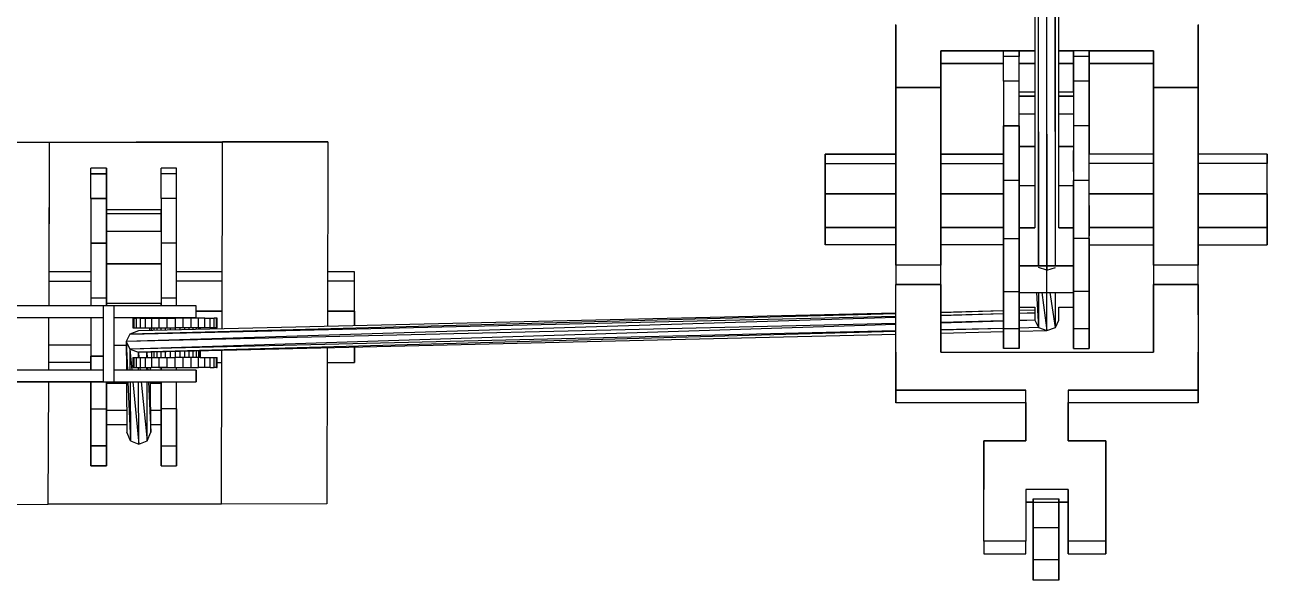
# Model space of a CAD drawing. Extents: x -32 to 51.8, y -51.6 to -5.5.
# Drawn here: x 18.333 to 19.496, y -27.937 to -27.417 of the extents above; entities that cross this region are included whole.
import ezdxf

# ---------------------------------------------------------------- set-up
doc = ezdxf.new("R2010")
doc.units = 0
doc.header["$MEASUREMENT"] = 0
doc.layers.get('0').update_dxf_attribs({"linetype": 'CONTINUOUS'})

msp = doc.modelspace()

# ---------------------------------------------------------------- linework, layer by layer
for p, q in [((19.2787, -22.609), (19.2787, -27.607)), ((19.279, -22.609), (19.282, -27.6427)), ((19.282, -27.6427), (19.282, -22.609)), ((19.2826, -22.609), (19.2899, -27.6468)), ((19.2899, -27.6468), (19.29, -22.609)), ((19.2979, -27.6427), (19.2906, -22.609)), ((19.2979, -27.6427), (19.2979, -22.609)), ((19.3011, -27.607), (19.2982, -22.609)), ((19.3012, -27.607), (19.3012, -22.609)), ((19.1486, -27.4416), (19.1486, -27.4169)), ((19.1486, -27.4533), (19.1486, -27.4175)), ((19.1486, -27.4175), (19.1486, -27.4416)), ((19.4314, -27.4169), (19.4314, -27.4416)), ((19.4314, -27.4416), (19.4314, -27.4174)), ((19.1486, -27.4757), (19.1486, -27.4416)), ((19.1486, -27.4416), (19.1486, -27.4937)), ((19.1905, -27.4416), (19.1905, -27.4757)), ((19.2494, -27.4416), (19.1905, -27.4416)), ((19.1905, -27.4757), (19.1905, -27.4416)), ((19.1905, -27.4416), (19.2494, -27.4416)), ((19.2494, -27.4466), (19.2494, -27.4415)), ((19.2494, -27.4415), (19.2638, -27.4415)), ((19.2638, -27.4415), (19.2494, -27.4415)), ((19.2638, -27.4466), (19.2494, -27.4466)), ((19.2494, -27.4697), (19.2494, -27.4466)), ((19.2638, -27.4415), (19.2638, -27.4466)), ((19.2638, -27.4466), (19.2638, -27.4415)), ((19.2703, -27.4416), (19.2638, -27.4416)), ((19.2638, -27.4416), (19.2703, -27.4416)), ((19.2638, -27.4697), (19.2638, -27.4466)), ((19.2787, -27.4416), (19.2703, -27.4416)), ((19.2703, -27.4416), (19.2787, -27.4416)), ((19.3098, -27.4416), (19.3012, -27.4416)), ((19.3012, -27.4416), (19.3098, -27.4416)), ((19.3149, -27.4416), (19.3098, -27.4416)), ((19.3098, -27.4416), (19.3149, -27.4416)), ((19.3149, -27.4601), (19.3149, -27.4415)), ((19.3149, -27.4415), (19.3149, -27.4466)), ((19.3294, -27.4415), (19.3149, -27.4415)), ((19.3149, -27.4466), (19.3149, -27.4415)), ((19.3149, -27.4466), (19.3149, -27.4697)), ((19.3294, -27.4466), (19.3149, -27.4466)), ((19.3149, -27.4697), (19.3149, -27.4466)), ((19.3294, -27.4415), (19.3294, -27.4466)), ((19.3294, -27.4466), (19.3294, -27.4415)), ((19.3294, -27.4415), (19.3294, -27.4601)), ((19.3896, -27.4416), (19.3294, -27.4416)), ((19.3294, -27.4416), (19.3896, -27.4416)), ((19.3294, -27.4466), (19.3294, -27.4697)), ((19.3294, -27.4697), (19.3294, -27.4466)), ((19.3896, -27.4757), (19.3896, -27.4416)), ((19.3896, -27.4533), (19.3896, -27.4416)), ((19.3896, -27.4416), (19.3896, -27.4937)), ((19.3896, -27.4416), (19.3896, -27.4533)), ((19.4314, -27.4416), (19.4314, -27.4757)), ((19.4314, -27.4757), (19.4314, -27.4416)), ((19.1486, -27.5055), (19.1486, -27.4533)), ((19.1905, -27.4533), (19.2494, -27.4533)), ((19.2494, -27.4533), (19.1905, -27.4533)), ((19.2638, -27.4533), (19.2703, -27.4533)), ((19.2703, -27.4533), (19.2638, -27.4533)), ((19.2703, -27.4533), (19.2787, -27.4533)), ((19.2787, -27.4533), (19.2703, -27.4533)), ((19.3012, -27.4533), (19.3098, -27.4533)), ((19.3098, -27.4533), (19.3012, -27.4533)), ((19.3098, -27.4533), (19.3149, -27.4533)), ((19.3149, -27.4533), (19.3098, -27.4533)), ((19.3149, -27.4802), (19.3149, -27.4601)), ((19.3294, -27.4533), (19.3896, -27.4533)), ((19.3896, -27.4533), (19.3294, -27.4533)), ((19.3294, -27.4601), (19.3294, -27.4948)), ((19.3896, -27.5055), (19.3896, -27.4533)), ((19.2638, -27.4697), (19.2494, -27.4697)), ((19.2494, -27.4697), (19.2494, -27.5117)), ((19.2638, -27.5117), (19.2638, -27.4697)), ((19.3149, -27.4697), (19.3149, -27.5117)), ((19.3294, -27.4697), (19.3149, -27.4697)), ((19.3294, -27.4697), (19.3294, -27.5117)), ((19.3294, -27.5117), (19.3294, -27.4697)), ((19.1905, -27.4757), (19.1486, -27.4757)), ((19.1486, -27.4757), (19.1486, -27.4757)), ((19.1486, -27.4937), (19.1486, -27.4757)), ((19.1486, -27.4757), (19.1486, -27.5201)), ((19.1486, -27.5201), (19.1486, -27.4757)), ((19.1486, -27.4757), (19.1905, -27.4757)), ((19.1905, -27.4757), (19.1905, -27.4757)), ((19.1905, -27.4757), (19.1905, -27.5201)), ((19.1905, -27.5201), (19.1905, -27.4757)), ((19.2787, -27.4802), (19.2638, -27.4802)), ((19.2787, -27.4839), (19.2638, -27.4839)), ((19.2638, -27.4839), (19.2787, -27.4839)), ((19.3149, -27.4802), (19.3012, -27.4802)), ((19.3149, -27.4839), (19.3012, -27.4839)), ((19.3012, -27.4839), (19.3149, -27.4839)), ((19.3149, -27.4802), (19.3149, -27.4839)), ((19.3149, -27.4839), (19.3149, -27.5006)), ((19.3896, -27.4937), (19.3896, -27.4757)), ((19.3896, -27.4757), (19.3896, -27.5201)), ((19.3896, -27.5201), (19.3896, -27.4757)), ((19.3896, -27.4757), (19.4314, -27.4757)), ((19.4314, -27.4757), (19.3896, -27.4757)), ((19.3896, -27.4757), (19.3896, -27.4757)), ((19.4314, -27.4757), (19.4314, -27.5201)), ((19.4314, -27.5201), (19.4314, -27.4757)), ((19.2494, -27.4948), (19.2494, -27.5383)), ((19.3294, -27.4948), (19.3294, -27.5383)), ((19.1486, -27.5055), (19.1486, -27.5201)), ((19.1486, -27.5223), (19.1486, -27.5055)), ((19.2787, -27.5006), (19.2638, -27.5006)), ((19.3149, -27.5006), (19.3012, -27.5006)), ((19.3149, -27.5006), (19.3149, -27.5309)), ((19.3896, -27.5223), (19.3896, -27.5055)), ((19.3896, -27.5055), (19.3896, -27.5201)), ((19.2494, -27.5117), (19.2494, -27.5629)), ((19.2638, -27.5117), (19.2494, -27.5117)), ((19.2494, -27.5629), (19.2494, -27.5117)), ((19.2494, -27.5117), (19.2638, -27.5117)), ((19.2638, -27.5629), (19.2638, -27.5117)), ((19.2638, -27.5117), (19.2638, -27.5629)), ((19.3149, -27.5117), (19.3149, -27.5629)), ((19.3294, -27.5117), (19.3149, -27.5117)), ((19.3149, -27.5187), (19.3149, -27.5187)), ((19.3294, -27.5383), (19.3294, -27.5117)), ((19.3294, -27.5629), (19.3294, -27.5117)), ((18.3565, -27.5271), (18.2578, -27.5273)), ((18.356, -27.6801), (18.3565, -27.5271)), ((18.3561, -27.6483), (18.3565, -27.5271)), ((18.3565, -27.5271), (18.5185, -27.5267)), ((18.5185, -27.5267), (18.3565, -27.5271)), ((18.3565, -27.5271), (18.5185, -27.5269)), ((18.5179, -27.7018), (18.5185, -27.5269)), ((18.5185, -27.5267), (18.6169, -27.5265)), ((18.6169, -27.5265), (18.5185, -27.5267)), ((18.5185, -27.5269), (18.6169, -27.5266)), ((18.6169, -27.5266), (18.6165, -27.6995)), ((19.1486, -27.5201), (19.1486, -27.6421)), ((19.1486, -27.6421), (19.1486, -27.5201)), ((19.1486, -27.5383), (19.1486, -27.5223)), ((19.1486, -27.5223), (19.1486, -27.5383)), ((19.1905, -27.5201), (19.1905, -27.6421)), ((19.1905, -27.6421), (19.1905, -27.5201)), ((19.1905, -27.5229), (19.1905, -27.5223)), ((19.2787, -27.5309), (19.2638, -27.5309)), ((19.2638, -27.5309), (19.2787, -27.5309)), ((19.3149, -27.5309), (19.3012, -27.5309)), ((19.3012, -27.5309), (19.3149, -27.5309)), ((19.3149, -27.5309), (19.3149, -27.5629)), ((19.3896, -27.5201), (19.3896, -27.6421)), ((19.3896, -27.6421), (19.3896, -27.5201)), ((19.3896, -27.5383), (19.3896, -27.5223)), ((19.4314, -27.5201), (19.4314, -27.6421)), ((19.4314, -27.6421), (19.4314, -27.5201)), ((19.4314, -27.5383), (19.4314, -27.5223)), ((19.0823, -27.5469), (19.0823, -27.5383)), ((19.0823, -27.5383), (19.0823, -27.5383)), ((19.0823, -27.5383), (19.1486, -27.5383)), ((19.1486, -27.5383), (19.0823, -27.5383)), ((19.0823, -27.5383), (19.0823, -27.5469)), ((19.1905, -27.5383), (19.2494, -27.5383)), ((19.2494, -27.5383), (19.1905, -27.5383)), ((19.3149, -27.5543), (19.3149, -27.5347)), ((19.3896, -27.5383), (19.3294, -27.5383)), ((19.3294, -27.5469), (19.3294, -27.5383)), ((19.496, -27.5383), (19.4314, -27.5383)), ((19.496, -27.5546), (19.496, -27.5383)), ((19.496, -27.5383), (19.496, -27.5469)), ((19.496, -27.5469), (19.496, -27.5383)), ((18.4097, -27.5514), (18.3952, -27.5514)), ((18.3952, -27.5566), (18.3952, -27.5514)), ((18.4097, -27.5566), (18.4097, -27.5514)), ((18.4097, -27.5514), (18.4097, -27.5566)), ((18.4752, -27.5514), (18.4608, -27.5514)), ((18.4608, -27.5566), (18.4608, -27.5514)), ((18.4752, -27.5566), (18.4752, -27.5514)), ((19.0823, -27.5469), (19.1486, -27.5469)), ((19.0823, -27.5753), (19.0823, -27.5469)), ((19.0823, -27.5469), (19.0823, -27.5753)), ((19.1905, -27.5469), (19.2494, -27.5469)), ((19.3294, -27.5442), (19.3294, -27.5442)), ((19.3896, -27.5469), (19.3294, -27.5469)), ((19.3294, -27.5753), (19.3294, -27.5469)), ((19.3294, -27.5984), (19.3294, -27.5469)), ((19.496, -27.5469), (19.4314, -27.5469)), ((19.496, -27.5753), (19.496, -27.5469)), ((18.4097, -27.5566), (18.3952, -27.5566)), ((18.3952, -27.5796), (18.3952, -27.5566)), ((18.3952, -27.5566), (18.4097, -27.5566)), ((18.4097, -27.5566), (18.4097, -27.5566)), ((18.4097, -27.5796), (18.4097, -27.5566)), ((18.4097, -27.5566), (18.4097, -27.5796)), ((18.4752, -27.5566), (18.4608, -27.5566)), ((18.4608, -27.5796), (18.4608, -27.5566)), ((18.4752, -27.5796), (18.4752, -27.5566)), ((19.2494, -27.5629), (19.2494, -27.6172)), ((19.2494, -27.6172), (19.2494, -27.5629)), ((19.2638, -27.5629), (19.2494, -27.5629)), ((19.2638, -27.6172), (19.2638, -27.5629)), ((19.2638, -27.5629), (19.2638, -27.6172)), ((19.3149, -27.5629), (19.3149, -27.6172)), ((19.3294, -27.5629), (19.3149, -27.5629)), ((19.3149, -27.6172), (19.3149, -27.5629)), ((19.3294, -27.6172), (19.3294, -27.5629)), ((19.0823, -27.6068), (19.0823, -27.5753)), ((19.0823, -27.5753), (19.0823, -27.5753)), ((19.0823, -27.5753), (19.1486, -27.5753)), ((19.1486, -27.5753), (19.0823, -27.5753)), ((19.0823, -27.5753), (19.0823, -27.6068)), ((19.1905, -27.5753), (19.2494, -27.5753)), ((19.2494, -27.5753), (19.1905, -27.5753)), ((19.2638, -27.5679), (19.2638, -27.607)), ((19.2787, -27.5679), (19.2638, -27.5679)), ((19.3149, -27.5679), (19.3012, -27.5679)), ((19.3149, -27.5679), (19.3149, -27.607)), ((19.3896, -27.5753), (19.3294, -27.5753)), ((19.3294, -27.6068), (19.3294, -27.5753)), ((19.3294, -27.5753), (19.3896, -27.5753)), ((19.496, -27.5753), (19.4314, -27.5753)), ((19.4314, -27.5753), (19.496, -27.5753)), ((19.496, -27.6068), (19.496, -27.5753)), ((19.496, -27.5753), (19.496, -27.6068)), ((18.3952, -27.5796), (18.3952, -27.6216)), ((18.4097, -27.5796), (18.3952, -27.5796)), ((18.3952, -27.5796), (18.4097, -27.5796)), ((18.4097, -27.6216), (18.4097, -27.5796)), ((18.4097, -27.5796), (18.4097, -27.6216)), ((18.4752, -27.5796), (18.4608, -27.5796)), ((18.4608, -27.5796), (18.4608, -27.6216)), ((18.4752, -27.6216), (18.4752, -27.5796)), ((19.3294, -27.5861), (19.3294, -27.6145)), ((18.4608, -27.5901), (18.4097, -27.5901)), ((18.4608, -27.5939), (18.4097, -27.5939)), ((18.4608, -27.5939), (18.4608, -27.5901)), ((18.4608, -27.6105), (18.4608, -27.5939)), ((18.4608, -27.6105), (18.4097, -27.6105)), ((19.1486, -27.6068), (19.0823, -27.6068)), ((19.0823, -27.6068), (19.0823, -27.6068)), ((19.0823, -27.623), (19.0823, -27.6068)), ((19.0823, -27.6068), (19.1486, -27.6068)), ((19.0823, -27.6068), (19.0823, -27.623)), ((19.2494, -27.6068), (19.1905, -27.6068)), ((19.1905, -27.6068), (19.2494, -27.6068)), ((19.2638, -27.607), (19.2638, -27.6427)), ((19.2638, -27.607), (19.2638, -27.607)), ((19.2638, -27.607), (19.2787, -27.607)), ((19.2787, -27.607), (19.2638, -27.607)), ((19.3011, -27.607), (19.3149, -27.607)), ((19.3149, -27.607), (19.3011, -27.607)), ((19.3294, -27.623), (19.3294, -27.6068)), ((19.3294, -27.6068), (19.3896, -27.6068)), ((19.3896, -27.6068), (19.3294, -27.6068)), ((19.4314, -27.6068), (19.496, -27.6068)), ((19.496, -27.6068), (19.4314, -27.6068)), ((19.496, -27.623), (19.496, -27.6068)), ((19.496, -27.6068), (19.496, -27.6068)), ((19.496, -27.6068), (19.496, -27.623)), ((18.3952, -27.6216), (18.3952, -27.6729)), ((18.4097, -27.6216), (18.3952, -27.6216)), ((18.3952, -27.6216), (18.4097, -27.6216)), ((18.4097, -27.6729), (18.4097, -27.6216)), ((18.4097, -27.6216), (18.4097, -27.6729)), ((18.4608, -27.6216), (18.4608, -27.6729)), ((18.4752, -27.6216), (18.4608, -27.6216)), ((18.4752, -27.6729), (18.4752, -27.6216)), ((19.1486, -27.623), (19.0823, -27.623)), ((19.1486, -27.6421), (19.1486, -27.623)), ((19.1486, -27.623), (19.1486, -27.6421)), ((19.2494, -27.623), (19.1905, -27.623)), ((19.2494, -27.6666), (19.2494, -27.6172)), ((19.2494, -27.6172), (19.2638, -27.6172)), ((19.2494, -27.6172), (19.2494, -27.6666)), ((19.2638, -27.6666), (19.2638, -27.6172)), ((19.2638, -27.6172), (19.2638, -27.6666)), ((19.3149, -27.6172), (19.3149, -27.6666)), ((19.3294, -27.6172), (19.3149, -27.6172)), ((19.3149, -27.6666), (19.3149, -27.6172)), ((19.3294, -27.6145), (19.3294, -27.6145)), ((19.3294, -27.6666), (19.3294, -27.6172)), ((19.3294, -27.6172), (19.3294, -27.6666)), ((19.3294, -27.623), (19.3896, -27.623)), ((19.3294, -27.623), (19.3294, -27.6497)), ((19.3896, -27.6421), (19.3896, -27.623)), ((19.4314, -27.623), (19.496, -27.623)), ((19.4314, -27.6886), (19.4314, -27.623)), ((19.496, -27.6145), (19.496, -27.623)), ((18.4097, -27.6408), (18.4608, -27.6408)), ((18.4608, -27.6408), (18.4097, -27.6408)), ((19.1486, -27.6421), (19.1486, -27.6421)), ((19.1486, -27.6421), (19.1486, -27.66)), ((19.1905, -27.6421), (19.1486, -27.6421)), ((19.1905, -27.66), (19.1905, -27.6421)), ((19.2638, -27.6427), (19.2638, -27.6677)), ((19.2638, -27.6427), (19.2638, -27.6427)), ((19.2638, -27.6427), (19.2899, -27.6427)), ((19.2899, -27.6427), (19.2638, -27.6427)), ((19.2787, -27.6427), (19.2787, -27.6427)), ((19.2789, -27.6427), (19.2789, -27.6427)), ((19.2812, -27.6427), (19.2812, -27.6427)), ((19.2899, -27.6468), (19.282, -27.6442)), ((19.2899, -27.6427), (19.3149, -27.6427)), ((19.3149, -27.6427), (19.2899, -27.6427)), ((19.2899, -27.6468), (19.2979, -27.6442)), ((19.2899, -27.7033), (19.2899, -27.6468)), ((19.2987, -27.6427), (19.2987, -27.6427)), ((19.3012, -27.6427), (19.3012, -27.6427)), ((19.3149, -27.6427), (19.3149, -27.6427)), ((19.3896, -27.6421), (19.3896, -27.66)), ((19.4314, -27.6421), (19.3896, -27.6421)), ((19.4314, -27.66), (19.4314, -27.6421)), ((18.356, -27.6569), (18.3952, -27.6569)), ((18.3952, -27.6483), (18.3561, -27.6483)), ((18.5181, -27.6483), (18.4752, -27.6483)), ((18.5181, -27.6569), (18.4752, -27.6569)), ((18.6419, -27.6483), (18.6166, -27.6483)), ((18.6419, -27.6569), (18.6166, -27.6569)), ((18.6419, -27.6569), (18.6419, -27.6483)), ((18.6419, -27.6852), (18.6419, -27.6569)), ((19.3294, -27.6497), (19.3294, -27.6917)), ((19.1486, -27.7234), (19.1486, -27.66)), ((19.1486, -27.66), (19.1905, -27.66)), ((19.1905, -27.6601), (19.1486, -27.6601)), ((19.1905, -27.66), (19.1905, -27.7234)), ((19.1905, -27.7235), (19.1905, -27.6601)), ((19.2494, -27.7013), (19.2494, -27.6666)), ((19.2494, -27.6666), (19.2638, -27.6666)), ((19.2494, -27.6666), (19.2494, -27.7013)), ((19.2638, -27.7013), (19.2638, -27.6666)), ((19.2638, -27.6666), (19.2638, -27.7013)), ((19.2638, -27.6812), (19.2638, -27.6677)), ((19.2638, -27.6677), (19.3149, -27.6677)), ((19.2638, -27.6677), (19.2638, -27.6812)), ((19.2802, -27.6677), (19.282, -27.7004)), ((19.282, -27.6677), (19.282, -27.7004)), ((19.2851, -27.6677), (19.2899, -27.7033)), ((19.2979, -27.7004), (19.293, -27.6677)), ((19.2979, -27.7004), (19.2979, -27.6677)), ((19.3149, -27.6666), (19.3149, -27.7013)), ((19.3294, -27.6666), (19.3149, -27.6666)), ((19.3149, -27.7013), (19.3149, -27.6666)), ((19.3149, -27.6677), (19.3149, -27.6812)), ((19.3294, -27.7013), (19.3294, -27.6666)), ((19.3294, -27.6666), (19.3294, -27.7013)), ((19.3896, -27.7234), (19.3896, -27.66)), ((19.3896, -27.66), (19.4314, -27.66)), ((19.3896, -27.6601), (19.3896, -27.7235)), ((19.4314, -27.6601), (19.3896, -27.6601)), ((19.4314, -27.66), (19.4314, -27.7234)), ((18.4067, -27.6801), (17.9943, -27.6801)), ((18.3952, -27.6729), (18.3952, -27.6801)), ((18.4097, -27.6729), (18.3952, -27.6729)), ((18.417, -27.6801), (18.4067, -27.6801)), ((18.417, -27.6801), (18.4067, -27.6801)), ((18.4067, -27.6801), (18.4067, -27.6909)), ((18.4097, -27.6801), (18.4097, -27.6729)), ((18.4097, -27.6729), (18.4097, -27.6801)), ((18.4097, -27.6801), (18.4097, -27.6778)), ((18.4608, -27.6778), (18.4097, -27.6778)), ((18.4936, -27.6801), (18.417, -27.6801)), ((18.417, -27.6909), (18.417, -27.6801)), ((18.4608, -27.6729), (18.4608, -27.6801)), ((18.4752, -27.6729), (18.4608, -27.6729)), ((18.4608, -27.6801), (18.4608, -27.6778)), ((18.4752, -27.6801), (18.4752, -27.6729)), ((18.4936, -27.6909), (18.4936, -27.6801)), ((18.4936, -27.6909), (18.4936, -27.6801)), ((19.1905, -27.7234), (19.1905, -27.6717)), ((19.1905, -27.6718), (19.1905, -27.7234)), ((19.2638, -27.6812), (19.2787, -27.6812)), ((19.2638, -27.6812), (19.2638, -27.6845)), ((19.2787, -27.6812), (19.2787, -27.6936)), ((19.3012, -27.6812), (19.3149, -27.6812)), ((19.3012, -27.6936), (19.3012, -27.6812)), ((19.3149, -27.6812), (19.3149, -27.6775)), ((19.3149, -27.6917), (19.3149, -27.6812)), ((19.3896, -27.6717), (19.3896, -27.7234)), ((19.3896, -27.7234), (19.3896, -27.6718)), ((18.0826, -27.6909), (18.4067, -27.6909)), ((18.3557, -27.7403), (18.3559, -27.6909)), ((18.3952, -27.6909), (18.3952, -27.7271)), ((18.4067, -27.6909), (18.4067, -27.7403)), ((18.417, -27.7403), (18.417, -27.6909)), ((18.417, -27.6909), (18.4936, -27.6909)), ((18.417, -27.6909), (18.4936, -27.6909)), ((18.417, -27.7403), (18.417, -27.6909)), ((19.1486, -27.6909), (18.4283, -27.7136)), ((19.1486, -27.6876), (18.4316, -27.7065)), ((18.4316, -27.7065), (19.1486, -27.6898)), ((18.4345, -27.6916), (18.4353, -27.6916)), ((18.4345, -27.6916), (18.4345, -27.7007)), ((18.4353, -27.6916), (18.4375, -27.6916)), ((18.4353, -27.6916), (18.4353, -27.7007)), ((18.4412, -27.6916), (18.4375, -27.6916)), ((18.4375, -27.6916), (18.4375, -27.7007)), ((19.1486, -27.6871), (18.4396, -27.7036)), ((18.4412, -27.6916), (18.4461, -27.6916)), ((18.4412, -27.6916), (18.4412, -27.7007)), ((18.4461, -27.6916), (18.452, -27.6916)), ((18.4461, -27.6916), (18.4461, -27.7007)), ((18.452, -27.6916), (18.4589, -27.6916)), ((18.452, -27.6916), (18.452, -27.7007)), ((18.4589, -27.6916), (18.4662, -27.6916)), ((18.4589, -27.6916), (18.4589, -27.7007)), ((18.4608, -27.6916), (18.4608, -27.6909)), ((18.4608, -27.6909), (18.4608, -27.6916)), ((18.4662, -27.6916), (18.4739, -27.6916)), ((18.4662, -27.6916), (18.4662, -27.7007)), ((18.4816, -27.6916), (18.4739, -27.6916)), ((18.4739, -27.6916), (18.4739, -27.7007)), ((18.4752, -27.6916), (18.4752, -27.6909)), ((18.489, -27.6916), (18.4816, -27.6916)), ((18.4816, -27.7007), (18.4816, -27.6916)), ((18.4958, -27.6916), (18.489, -27.6916)), ((18.489, -27.7007), (18.489, -27.6916)), ((18.518, -27.6852), (18.4936, -27.6852)), ((18.4936, -27.6852), (18.518, -27.6852)), ((18.5018, -27.6916), (18.4958, -27.6916)), ((18.4958, -27.7007), (18.4958, -27.6916)), ((18.5018, -27.6916), (18.5067, -27.6916)), ((18.5018, -27.7007), (18.5018, -27.6916)), ((18.5067, -27.6916), (18.5104, -27.6916)), ((18.5067, -27.7007), (18.5067, -27.6916)), ((18.5126, -27.6916), (18.5104, -27.6916)), ((18.5104, -27.7007), (18.5104, -27.6916)), ((18.5134, -27.6916), (18.5126, -27.6916)), ((18.5126, -27.7007), (18.5126, -27.6916)), ((18.5134, -27.7007), (18.5134, -27.6916)), ((18.6419, -27.6852), (18.6165, -27.6852)), ((18.6165, -27.6852), (18.6419, -27.6852)), ((18.6419, -27.6989), (18.6419, -27.6852)), ((18.6419, -27.6852), (18.6419, -27.6989)), ((19.2494, -27.6848), (19.1905, -27.6862)), ((19.2494, -27.6849), (19.1905, -27.6865)), ((19.1905, -27.6888), (19.2494, -27.6874)), ((19.2494, -27.6877), (19.1905, -27.6896)), ((19.2494, -27.6942), (19.1905, -27.6956)), ((19.2787, -27.6841), (19.2638, -27.6845)), ((19.2787, -27.6841), (19.2638, -27.6845)), ((19.2787, -27.6868), (19.2638, -27.6873)), ((19.2638, -27.6871), (19.2787, -27.6868)), ((19.2787, -27.6936), (19.2638, -27.694)), ((19.2787, -27.6936), (19.2638, -27.6939)), ((19.2787, -27.6936), (19.282, -27.7004)), ((19.2979, -27.7004), (19.3012, -27.6936)), ((19.3149, -27.7147), (19.3149, -27.6917)), ((19.3294, -27.6917), (19.3294, -27.7147)), ((19.1486, -27.6966), (18.4283, -27.7136)), ((19.1486, -27.6977), (18.4316, -27.7207)), ((19.1486, -27.7036), (18.4316, -27.7207)), ((18.4396, -27.7036), (18.4316, -27.7065)), ((18.4345, -27.7007), (18.4353, -27.7007)), ((18.4353, -27.7007), (18.4375, -27.7007)), ((18.4375, -27.7007), (18.4412, -27.7007)), ((19.1486, -27.7041), (18.4396, -27.7236)), ((18.4412, -27.7007), (18.4461, -27.7007)), ((18.4461, -27.7007), (18.45, -27.7007)), ((18.45, -27.7007), (18.4504, -27.7007)), ((18.45, -27.7007), (18.45, -27.7034)), ((18.4504, -27.7007), (18.4518, -27.7007)), ((18.4504, -27.7007), (18.4504, -27.7033)), ((18.4518, -27.7007), (18.454, -27.7007)), ((18.4518, -27.7007), (18.4518, -27.7033)), ((18.454, -27.7007), (18.457, -27.7007)), ((18.454, -27.7007), (18.454, -27.7033)), ((18.457, -27.7007), (18.4606, -27.7007)), ((18.457, -27.7007), (18.457, -27.7032)), ((18.4606, -27.7007), (18.4648, -27.7007)), ((18.4606, -27.7007), (18.4606, -27.7031)), ((18.4648, -27.7007), (18.4693, -27.7007)), ((18.4648, -27.7007), (18.4648, -27.703)), ((18.4693, -27.7007), (18.4739, -27.7007)), ((18.4693, -27.7007), (18.4693, -27.7029)), ((18.4786, -27.7007), (18.4739, -27.7007)), ((18.4739, -27.7007), (18.4739, -27.7028)), ((18.4831, -27.7007), (18.4786, -27.7007)), ((18.4786, -27.7027), (18.4786, -27.7007)), ((18.4873, -27.7007), (18.4831, -27.7007)), ((18.4831, -27.7026), (18.4831, -27.7007)), ((18.4909, -27.7007), (18.4873, -27.7007)), ((18.4873, -27.7025), (18.4873, -27.7007)), ((18.4939, -27.7007), (18.4909, -27.7007)), ((18.4909, -27.7024), (18.4909, -27.7007)), ((18.4961, -27.7007), (18.4939, -27.7007)), ((18.4939, -27.7023), (18.4939, -27.7007)), ((18.4975, -27.7007), (18.4961, -27.7007)), ((18.4961, -27.7023), (18.4961, -27.7007)), ((18.4979, -27.7007), (18.4975, -27.7007)), ((18.4975, -27.7023), (18.4975, -27.7007)), ((18.5018, -27.7007), (18.4979, -27.7007)), ((18.4979, -27.7022), (18.4979, -27.7007)), ((18.5067, -27.7007), (18.5018, -27.7007)), ((18.5104, -27.7007), (18.5067, -27.7007)), ((18.5126, -27.7007), (18.5104, -27.7007)), ((18.5134, -27.7007), (18.5126, -27.7007)), ((19.2494, -27.6945), (19.1905, -27.6964)), ((19.2494, -27.7012), (19.1905, -27.7026)), ((19.2494, -27.7013), (19.1905, -27.7029)), ((19.1905, -27.7056), (19.2494, -27.7042)), ((19.2494, -27.7199), (19.2494, -27.7013)), ((19.2494, -27.7013), (19.2638, -27.7013)), ((19.2494, -27.7013), (19.2494, -27.7199)), ((19.282, -27.7004), (19.2638, -27.7009)), ((19.282, -27.7004), (19.2638, -27.7009)), ((19.2638, -27.7013), (19.2638, -27.7199)), ((19.2638, -27.7199), (19.2638, -27.7013)), ((19.2638, -27.7039), (19.2899, -27.7033)), ((19.2638, -27.7039), (19.2638, -27.7147)), ((19.282, -27.7004), (19.2899, -27.7033)), ((19.2899, -27.7033), (19.2979, -27.7004)), ((19.3149, -27.7013), (19.3149, -27.7199)), ((19.3149, -27.7199), (19.3149, -27.7013)), ((19.3149, -27.7013), (19.3294, -27.7013)), ((19.3294, -27.7199), (19.3294, -27.7013)), ((19.3294, -27.7013), (19.3294, -27.7199)), ((18.3952, -27.7168), (18.3558, -27.7168)), ((18.417, -27.717), (18.4283, -27.717)), ((18.4316, -27.7065), (18.4283, -27.7136)), ((18.4283, -27.7136), (18.4316, -27.7207)), ((18.4283, -27.7136), (18.4294, -27.7403)), ((18.4283, -27.7136), (18.4285, -27.7403)), ((18.4396, -27.7236), (19.1486, -27.7066)), ((19.2494, -27.7147), (19.2494, -27.7199)), ((19.2638, -27.7199), (19.2638, -27.7147)), ((19.2638, -27.7147), (19.2638, -27.7199)), ((19.3149, -27.7199), (19.3149, -27.7147)), ((19.3294, -27.7147), (19.3294, -27.7199)), ((19.3294, -27.7199), (19.3294, -27.7147)), ((18.3952, -27.7403), (18.3952, -27.7271)), ((18.3952, -27.7271), (18.4067, -27.7271)), ((18.3952, -27.7271), (18.3952, -27.7403)), ((18.4067, -27.7271), (18.3952, -27.7271)), ((18.4316, -27.7207), (18.4396, -27.7236)), ((18.4316, -27.7207), (18.4335, -27.7403)), ((18.4316, -27.7207), (18.4317, -27.7403)), ((18.4345, -27.7286), (18.4353, -27.7286)), ((18.4345, -27.7286), (18.4345, -27.7377)), ((18.4353, -27.7286), (18.4375, -27.7286)), ((18.4353, -27.7286), (18.4353, -27.7377)), ((18.4375, -27.7286), (18.4412, -27.7286)), ((18.4375, -27.7286), (18.4375, -27.7377)), ((18.4396, -27.7236), (18.4401, -27.7286)), ((18.4396, -27.7286), (18.4396, -27.7236)), ((18.4412, -27.7286), (18.4461, -27.7286)), ((18.4412, -27.7286), (18.4412, -27.7377)), ((18.4461, -27.7286), (18.45, -27.7286)), ((18.4461, -27.7286), (18.4461, -27.7377)), ((18.4475, -27.7286), (18.4475, -27.7234)), ((18.4476, -27.7234), (18.4479, -27.7286)), ((18.45, -27.7286), (18.4504, -27.7286)), ((18.4504, -27.7286), (18.4518, -27.7286)), ((18.4518, -27.7233), (18.4518, -27.7286)), ((18.4518, -27.7286), (18.454, -27.7286)), ((18.452, -27.7286), (18.452, -27.7377)), ((18.454, -27.7233), (18.454, -27.7286)), ((18.454, -27.7286), (18.457, -27.7286)), ((18.457, -27.7232), (18.457, -27.7286)), ((18.457, -27.7286), (18.4606, -27.7286)), ((18.4589, -27.7286), (18.4589, -27.7377)), ((18.4606, -27.7231), (18.4606, -27.7286)), ((18.4606, -27.7286), (18.4648, -27.7286)), ((18.4648, -27.723), (18.4648, -27.7286)), ((18.4648, -27.7286), (18.4693, -27.7286)), ((18.4662, -27.7286), (18.4662, -27.7377)), ((18.4693, -27.7229), (18.4693, -27.7286)), ((18.4693, -27.7286), (18.4739, -27.7286)), ((18.4739, -27.7228), (18.4739, -27.7286)), ((18.4786, -27.7286), (18.4739, -27.7286)), ((18.4739, -27.7377), (18.4739, -27.7286)), ((18.4786, -27.7286), (18.4786, -27.7227)), ((18.4831, -27.7286), (18.4786, -27.7286)), ((18.4816, -27.7377), (18.4816, -27.7286)), ((18.4831, -27.7286), (18.4831, -27.7226)), ((18.4873, -27.7286), (18.4831, -27.7286)), ((18.4873, -27.7286), (18.4873, -27.7225)), ((18.4909, -27.7286), (18.4873, -27.7286)), ((18.489, -27.7377), (18.489, -27.7286)), ((18.4909, -27.7286), (18.4909, -27.7224)), ((18.4939, -27.7286), (18.4909, -27.7286)), ((18.4939, -27.7286), (18.4939, -27.7223)), ((18.4961, -27.7286), (18.4939, -27.7286)), ((18.4958, -27.7377), (18.4958, -27.7286)), ((18.4961, -27.7286), (18.4961, -27.7223)), ((18.4975, -27.7286), (18.4961, -27.7286)), ((18.4975, -27.7286), (18.4975, -27.7222)), ((18.4975, -27.7286), (18.4979, -27.7286)), ((18.4979, -27.7286), (18.4979, -27.7222)), ((18.4979, -27.7286), (18.5018, -27.7286)), ((18.5018, -27.7286), (18.5067, -27.7286)), ((18.5018, -27.7377), (18.5018, -27.7286)), ((18.5067, -27.7286), (18.5104, -27.7286)), ((18.5067, -27.7377), (18.5067, -27.7286)), ((18.5104, -27.7286), (18.5126, -27.7286)), ((18.5104, -27.7377), (18.5104, -27.7286)), ((18.5126, -27.7286), (18.5134, -27.7286)), ((18.5126, -27.7377), (18.5126, -27.7286)), ((18.5134, -27.7377), (18.5134, -27.7286)), ((18.5173, -27.8656), (18.5178, -27.7218)), ((18.6164, -27.7194), (18.6161, -27.8653)), ((18.6419, -27.733), (18.6419, -27.7188)), ((18.6419, -27.7188), (18.6419, -27.733)), ((18.6419, -27.7244), (18.6419, -27.733)), ((19.1486, -27.7589), (19.1486, -27.7234)), ((19.1486, -27.7235), (19.1486, -27.759)), ((19.1905, -27.7234), (19.2703, -27.7234)), ((19.2638, -27.7199), (19.2494, -27.7199)), ((19.2703, -27.7234), (19.3098, -27.7234)), ((19.3098, -27.7234), (19.3896, -27.7234)), ((19.3149, -27.7199), (19.3294, -27.7199)), ((19.4314, -27.7234), (19.4314, -27.7589)), ((19.4314, -27.759), (19.4314, -27.7235)), ((18.4067, -27.7403), (18.0826, -27.7403)), ((18.3557, -27.7403), (18.3558, -27.733)), ((18.3952, -27.733), (18.3558, -27.733)), ((18.4067, -27.7403), (18.4067, -27.7511)), ((18.4936, -27.7403), (18.417, -27.7403)), ((18.417, -27.7511), (18.417, -27.7403)), ((18.4345, -27.7377), (18.4353, -27.7377)), ((18.4353, -27.7377), (18.4375, -27.7377)), ((18.4375, -27.7377), (18.4412, -27.7377)), ((18.4396, -27.7403), (18.4396, -27.7377)), ((18.441, -27.7377), (18.4412, -27.7403)), ((18.4412, -27.7377), (18.4461, -27.7377)), ((18.4461, -27.7377), (18.452, -27.7377)), ((18.4476, -27.7403), (18.4476, -27.7377)), ((18.4483, -27.7377), (18.4485, -27.7403)), ((18.4509, -27.7403), (18.4509, -27.7377)), ((18.4589, -27.7377), (18.452, -27.7377)), ((18.4662, -27.7377), (18.4589, -27.7377)), ((18.4589, -27.7377), (18.489, -27.7377)), ((18.4608, -27.7377), (18.4608, -27.7403)), ((18.4608, -27.7377), (18.4608, -27.7403)), ((18.4608, -27.7403), (18.4608, -27.7377)), ((18.4662, -27.7377), (18.489, -27.7377)), ((18.4752, -27.7403), (18.4752, -27.7377)), ((18.489, -27.7377), (18.4958, -27.7377)), ((18.489, -27.7377), (18.4958, -27.7377)), ((18.4936, -27.7511), (18.4936, -27.7403)), ((18.4936, -27.7403), (18.4936, -27.7511)), ((18.5018, -27.7377), (18.4958, -27.7377)), ((18.5067, -27.7377), (18.5018, -27.7377)), ((18.5067, -27.7377), (18.5104, -27.7377)), ((18.5126, -27.7377), (18.5104, -27.7377)), ((18.5126, -27.7377), (18.5134, -27.7377)), ((18.5134, -27.733), (18.5178, -27.733)), ((18.6164, -27.733), (18.6419, -27.733)), ((19.1486, -27.7352), (19.1486, -27.7707)), ((18.4067, -27.7511), (18.0826, -27.7511)), ((18.0826, -27.7511), (18.4067, -27.7511)), ((18.4067, -27.7511), (18.0826, -27.7511)), ((18.3553, -27.8658), (18.3557, -27.7511)), ((18.3553, -27.8658), (18.3557, -27.7511)), ((18.3952, -27.7765), (18.3952, -27.7511)), ((18.3952, -27.7511), (18.3952, -27.7765)), ((18.4067, -27.7511), (18.417, -27.7511)), ((18.4067, -27.7511), (18.417, -27.7511)), ((18.4097, -27.7765), (18.4097, -27.7511)), ((18.4097, -27.7511), (18.4097, -27.7765)), ((18.417, -27.7511), (18.4936, -27.7511)), ((18.4285, -27.7511), (18.4288, -27.7984)), ((18.4298, -27.7511), (18.4321, -27.8064)), ((18.4318, -27.7511), (18.4321, -27.8064)), ((18.4345, -27.7511), (18.44, -27.8096)), ((18.44, -27.8096), (18.4397, -27.7511)), ((18.4423, -27.7511), (18.448, -27.8064)), ((18.448, -27.8064), (18.4477, -27.7511)), ((18.449, -27.7511), (18.4513, -27.7984)), ((18.4513, -27.7984), (18.451, -27.7511)), ((18.4608, -27.7511), (18.4608, -27.7526)), ((18.4608, -27.7511), (18.4608, -27.7765)), ((18.4608, -27.7765), (18.4608, -27.7511)), ((18.4752, -27.7765), (18.4752, -27.7511)), ((18.4097, -27.7526), (18.4285, -27.7526)), ((18.451, -27.7526), (18.4608, -27.7526)), ((18.4608, -27.7526), (18.4608, -27.7765)), ((18.4608, -27.7708), (18.4608, -27.7616)), ((19.1486, -27.759), (19.1486, -27.7589)), ((19.1905, -27.7589), (19.1486, -27.7589)), ((19.1486, -27.759), (19.1486, -27.7708)), ((19.1486, -27.7708), (19.1486, -27.759)), ((19.1486, -27.759), (19.1905, -27.759)), ((19.2703, -27.7589), (19.1905, -27.7589)), ((19.1905, -27.759), (19.2703, -27.759)), ((19.2703, -27.8066), (19.2703, -27.7589)), ((19.3896, -27.7589), (19.3098, -27.7589)), ((19.3098, -27.7589), (19.3098, -27.8066)), ((19.3098, -27.759), (19.3896, -27.759)), ((19.4314, -27.7589), (19.3896, -27.7589)), ((19.3896, -27.759), (19.4314, -27.759)), ((19.4314, -27.759), (19.4314, -27.7589)), ((19.4314, -27.7589), (19.4314, -27.759)), ((19.4314, -27.7707), (19.4314, -27.759)), ((19.4314, -27.759), (19.4314, -27.7707)), ((19.1486, -27.7707), (19.1905, -27.7707)), ((19.1905, -27.7708), (19.1486, -27.7708)), ((19.1905, -27.7707), (19.2703, -27.7707)), ((19.2703, -27.7708), (19.1905, -27.7708)), ((19.2703, -27.7707), (19.2703, -27.8066)), ((19.3098, -27.8066), (19.3098, -27.7707)), ((19.3098, -27.7707), (19.3896, -27.7707)), ((19.3896, -27.7708), (19.3098, -27.7708)), ((19.3896, -27.7707), (19.4314, -27.7707)), ((19.4314, -27.7708), (19.3896, -27.7708)), ((19.4314, -27.7707), (19.4314, -27.7708)), ((18.3952, -27.8112), (18.3952, -27.7765)), ((18.3952, -27.7765), (18.4097, -27.7765)), ((18.3952, -27.7765), (18.3952, -27.8112)), ((18.4097, -27.8112), (18.4097, -27.7765)), ((18.4097, -27.7765), (18.4097, -27.8112)), ((18.4097, -27.7911), (18.4097, -27.7777)), ((18.4097, -27.7777), (18.4287, -27.7777)), ((18.4512, -27.7777), (18.4608, -27.7777)), ((18.4608, -27.7765), (18.4608, -27.8112)), ((18.4752, -27.7765), (18.4608, -27.7765)), ((18.4608, -27.8112), (18.4608, -27.7765)), ((18.4608, -27.7777), (18.4608, -27.7911)), ((18.4752, -27.8112), (18.4752, -27.7765)), ((18.4752, -27.7765), (18.4752, -27.8016)), ((18.4752, -27.7765), (18.4752, -27.8112)), ((18.4097, -27.7911), (18.4287, -27.7911)), ((18.4097, -27.7911), (18.4097, -27.8016)), ((18.4321, -27.8064), (18.4288, -27.7984)), ((18.448, -27.8064), (18.4513, -27.7984)), ((18.4512, -27.7911), (18.4608, -27.7911)), ((18.4608, -27.7911), (18.4608, -27.7874)), ((18.4097, -27.8016), (18.4097, -27.8247)), ((18.4321, -27.8064), (18.44, -27.8096)), ((18.44, -27.8096), (18.448, -27.8064)), ((18.4752, -27.8016), (18.4752, -27.8247)), ((19.231, -27.8521), (19.231, -27.8066)), ((19.231, -27.8066), (19.2703, -27.8066)), ((19.231, -27.8184), (19.231, -27.8066)), ((19.231, -27.8066), (19.231, -27.8521)), ((19.2703, -27.8066), (19.231, -27.8066)), ((19.231, -27.8066), (19.231, -27.8066)), ((19.2703, -27.8066), (19.2703, -27.8066)), ((19.3098, -27.8066), (19.3451, -27.8066)), ((19.3451, -27.8066), (19.3098, -27.8066)), ((19.3098, -27.8066), (19.3098, -27.8066)), ((19.3451, -27.8066), (19.3451, -27.8521)), ((19.3451, -27.8066), (19.3451, -27.8066)), ((19.3451, -27.8521), (19.3451, -27.8066)), ((19.3451, -27.8066), (19.3451, -27.8066)), ((18.3952, -27.8298), (18.3952, -27.8112)), ((18.3952, -27.8112), (18.3952, -27.8112)), ((18.3952, -27.8112), (18.4097, -27.8112)), ((18.4097, -27.8112), (18.3952, -27.8112)), ((18.3952, -27.8112), (18.3952, -27.8298)), ((18.4097, -27.8112), (18.4097, -27.8298)), ((18.4097, -27.8112), (18.4097, -27.8112)), ((18.4097, -27.8298), (18.4097, -27.8112)), ((18.4608, -27.8112), (18.4608, -27.8298)), ((18.4608, -27.8298), (18.4608, -27.8112)), ((18.4608, -27.8112), (18.4752, -27.8112)), ((18.4752, -27.8298), (18.4752, -27.8112)), ((18.4752, -27.8112), (18.4752, -27.8298)), ((19.231, -27.8521), (19.231, -27.8184)), ((18.4097, -27.8298), (18.3952, -27.8298)), ((18.3952, -27.8298), (18.3952, -27.8298)), ((18.3952, -27.8298), (18.4097, -27.8298)), ((18.4097, -27.8247), (18.4097, -27.8298)), ((18.4608, -27.8298), (18.4752, -27.8298)), ((18.4752, -27.8247), (18.4752, -27.8298)), ((18.4752, -27.8298), (18.4752, -27.8247)), ((19.231, -27.9003), (19.231, -27.8521)), ((19.3098, -27.8521), (19.2703, -27.8521)), ((19.2703, -27.8521), (19.2703, -27.9003)), ((19.3098, -27.9003), (19.3098, -27.8521)), ((19.3098, -27.8639), (19.3098, -27.8521)), ((19.3098, -27.8521), (19.3098, -27.9003)), ((19.3451, -27.8521), (19.3451, -27.9003)), ((19.3451, -27.9003), (19.3451, -27.8521)), ((18.2569, -27.866), (18.3553, -27.8658)), ((18.3553, -27.8658), (18.5173, -27.8654)), ((18.5173, -27.8656), (18.3553, -27.8658)), ((18.5173, -27.8654), (18.6161, -27.8652)), ((18.6161, -27.8653), (18.5173, -27.8656)), ((19.277, -27.8639), (19.2703, -27.8639)), ((19.2703, -27.8639), (19.277, -27.8639)), ((19.277, -27.8606), (19.2769, -27.8639)), ((19.2769, -27.8639), (19.2769, -27.8876)), ((19.277, -27.8606), (19.3012, -27.8606)), ((19.277, -27.8639), (19.277, -27.8606)), ((19.277, -27.8639), (19.3012, -27.8639)), ((19.277, -27.8876), (19.277, -27.8639)), ((19.3012, -27.8606), (19.3012, -27.8639)), ((19.3012, -27.8639), (19.3012, -27.8606)), ((19.3012, -27.8606), (19.3012, -27.8796)), ((19.3098, -27.8639), (19.3012, -27.8639)), ((19.3012, -27.8639), (19.3098, -27.8639)), ((19.3012, -27.8639), (19.3012, -27.8876)), ((19.3012, -27.8876), (19.3012, -27.8639)), ((19.3098, -27.8639), (19.3098, -27.9121)), ((19.3098, -27.9121), (19.3098, -27.8639)), ((19.2769, -27.9098), (19.277, -27.8796)), ((19.2769, -27.9179), (19.277, -27.8876)), ((19.2769, -27.8876), (19.2769, -27.9179)), ((19.277, -27.8876), (19.3012, -27.8876)), ((19.3012, -27.8876), (19.3012, -27.9179)), ((19.3012, -27.9179), (19.3012, -27.8876)), ((19.2703, -27.9003), (19.231, -27.9003)), ((19.231, -27.9003), (19.231, -27.9121)), ((19.2703, -27.9121), (19.2703, -27.9003)), ((19.3451, -27.9003), (19.3098, -27.9003)), ((19.3098, -27.9121), (19.3098, -27.9003)), ((19.3098, -27.9003), (19.3098, -27.9121)), ((19.3451, -27.9003), (19.3451, -27.9121)), ((19.3451, -27.9003), (19.3451, -27.9121)), ((19.3451, -27.9121), (19.3451, -27.9003)), ((19.231, -27.9121), (19.2703, -27.9121)), ((19.2769, -27.9335), (19.2769, -27.9098)), ((19.2769, -27.9098), (19.2769, -27.9098)), ((19.2769, -27.9098), (19.2769, -27.9179)), ((19.3098, -27.9121), (19.3451, -27.9121)), ((19.3012, -27.9179), (19.2769, -27.9179)), ((19.2769, -27.9368), (19.2769, -27.9179)), ((19.2769, -27.9179), (19.2769, -27.9368)), ((19.3012, -27.9179), (19.3012, -27.9368)), ((19.3012, -27.9368), (19.3012, -27.9179)), ((19.2769, -27.9335), (19.2769, -27.9368)), ((19.2769, -27.9368), (19.2769, -27.9335)), ((19.3012, -27.9368), (19.2769, -27.9368)), ((19.3012, -27.9335), (19.3012, -27.9368))]:
    msp.add_line(p, q)

doc.saveas('drawing.dxf')
